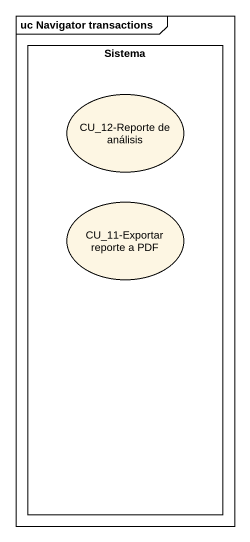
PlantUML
@startuml
mainframe uc Navigator transactions
rectangle Sistema {
  usecase "CU_12-Reporte de análisis" as CU_12_Reporte_de_análisis
  usecase "CU_11-Exportar reporte a PDF" as CU_11_Exportar_reporte_a_PDF
}
@enduml
